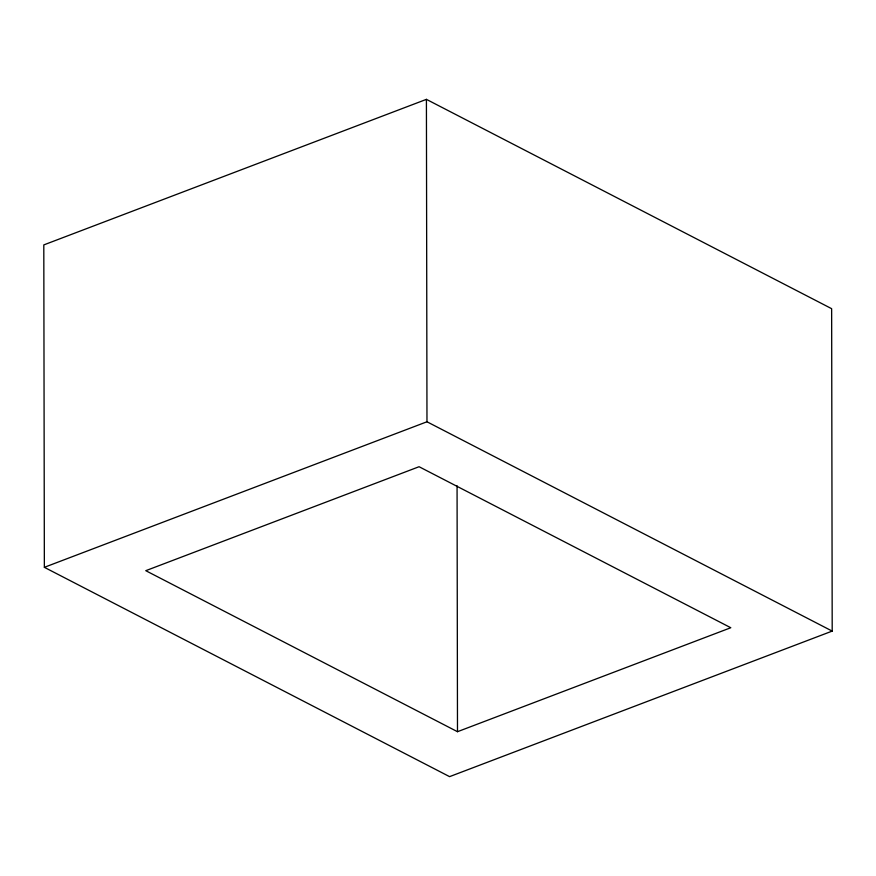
<?xml version="1.0" encoding="UTF-8"?>
<svg xmlns="http://www.w3.org/2000/svg" width="876" height="876" viewBox="0 0 876 876"><rect width="100%" height="100%" fill="white"/><g stroke="black" fill="none" stroke-linecap="round" stroke-linejoin="round"><path stroke-width="1.31" d="M426.415 99.36L43.8 244.908L44.358 567.32L449.585 776.64L832.2 631.092L831.642 308.68L426.415 99.36L426.973 421.772L832.2 631.092M44.358 567.32L426.973 421.772M457.491 731.701L730.781 627.731L419.078 466.722L145.777 570.681L457.491 731.701L457.064 485.786"/></g></svg>
